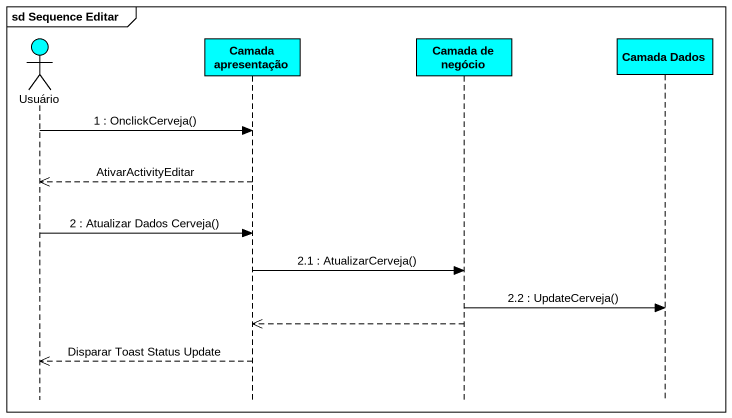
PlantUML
@startuml
mainframe sd Sequence Editar
hide footbox
actor Usuário #00FFFF
participant "Camada apresentação" as Camada_apresentação #00FFFF
participant "Camada de negócio" as Camada_de_negócio #00FFFF
participant "Camada Dados" as Camada_Dados #00FFFF

Usuário -> Camada_apresentação : 1 : OnclickCerveja()
Camada_apresentação -->> Usuário : AtivarActivityEditar
Usuário -> Camada_apresentação : 2 : Atualizar Dados Cerveja()
Camada_apresentação -> Camada_de_negócio : 2.1 : AtualizarCerveja()
Camada_de_negócio -> Camada_Dados : 2.2 : UpdateCerveja()
Camada_de_negócio -->> Camada_apresentação
Camada_apresentação -->> Usuário : Disparar Toast Status Update
@enduml
